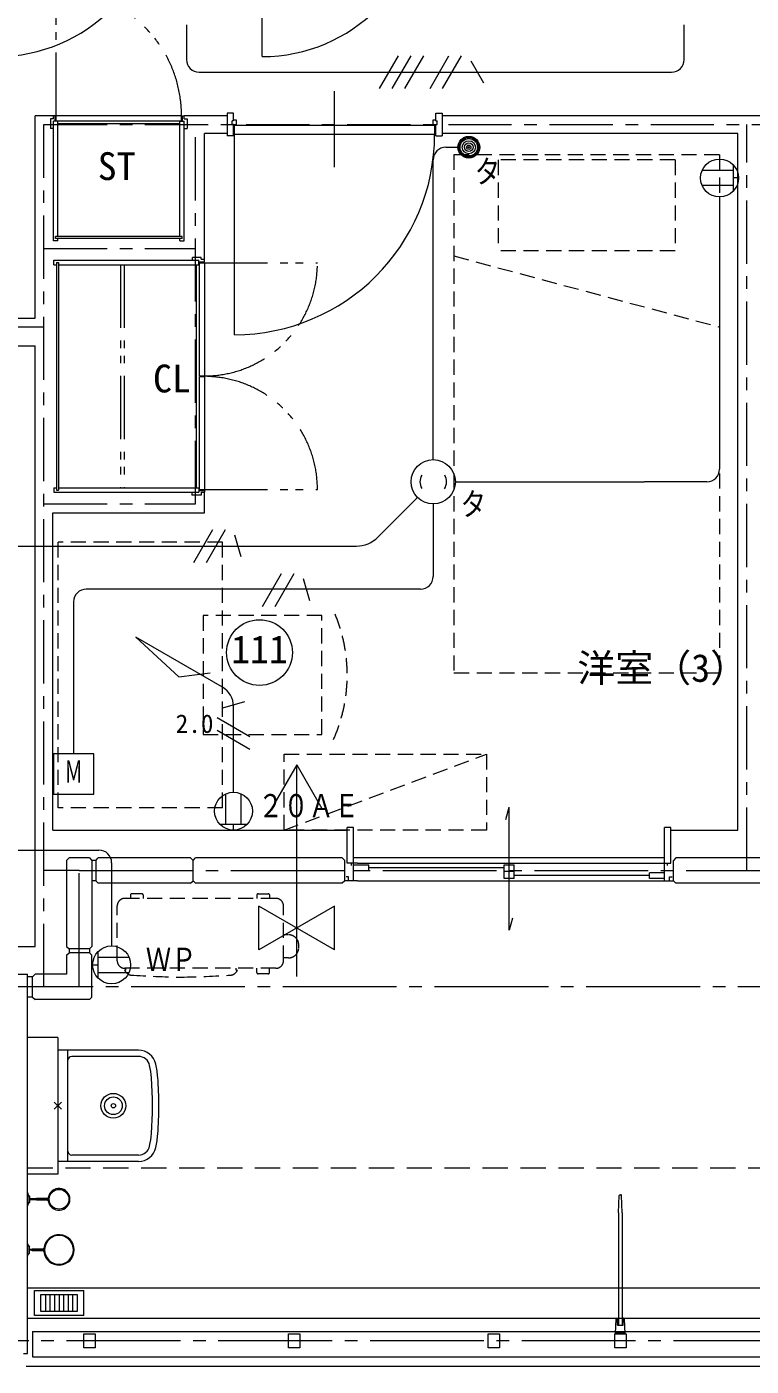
# Model space of a CAD drawing. Units: millimetres at full size, sheet at 1:50. Extents: x -15705 to 14525, y -10775 to 5709.
# Drawn here: x -3831 to -966, y -3021 to 2276 of the extents above; entities that cross this region are included whole.
import ezdxf
from ezdxf.enums import TextEntityAlignment as Align

# ---------------------------------------------------------------- set-up
doc = ezdxf.new("R2010")
doc.units = ezdxf.units.MM
doc.header["$LTSCALE"] = 50
for name, pattern in [('CHAIN1', [8, 5, -1, 1, -1]), ('CHAIN2', [12, 9, -1, 1, -1]), ('DASHED1', [1.8, 1.2, -0.6]), ('DASHED2', [3, 2, -1]), ('DOUBLE_CHAIN1', [8.8, 5, -1, 0.6, -0.6, 0.6, -1])]:
    doc.linetypes.add(name, pattern=pattern)
for name, color, linetype, lineweight in [('0-3_建築', 1, 'Continuous', 9), ('0-7_部材', 5, 'Continuous', 18), ('7-0_天井割付', 7, 'CHAIN2', 9), ('7-1_壁断面線', 7, 'CHAIN1', 9), ('7-2_張出基準', 7, 'Continuous', 9), ('7-3_点検口', 7, 'Continuous', 9), ('7-4_ｸﾞA名称', 7, 'Continuous', 9), ('7-5_ｸﾞB名称', 7, 'Continuous', 9), ('7-7_補助線', 7, 'DASHED1', 9), ('7-8_敷地', 7, 'Continuous', 9), ('7-9_表示線', 7, 'Continuous', 9), ('7-A_排水･ﾀﾞｸ', 7, 'Continuous', 9), ('7-B_ハッチング', 7, 'DASHED2', 9), ('7-C_電気設備', 7, 'Continuous', 9), ('7-D_記号', 7, 'Continuous', 9), ('7-E_文字', 7, 'Continuous', 9)]:
    doc.layers.add(name, color=color, linetype=linetype, lineweight=lineweight)
doc.styles.add('ＭＳ ゴシック', font='')
doc.styles.get('ＭＳ ゴシック').set_extended_font_data('MS Gothic')

msp = doc.modelspace()

# ---------------------------------------------------------------- linework, layer by layer
at = {"layer": '0-3_建築'}
for p, q in [((-3198.99, 2283.9), (-3198.99, 2145.96)), ((-1230.65, 2145.96), (-1230.65, 2283.9)), ((-2435.92, 2031.01), (-2360.92, 2160.91)), ((-2385.92, 2031.01), (-2310.92, 2160.91)), ((-2335.92, 2031.01), (-2260.92, 2160.91)), ((-2235.92, 2031.01), (-2160.92, 2160.91)), ((-2185.92, 2031.01), (-2110.92, 2160.91)), ((-2023.42, 2052.66), (-2073.42, 2139.26)), ((-3148.99, 2095.96), (-1280.65, 2095.96)), ((-2223.15, 563.9), (-2223.15, 1749.32)), ((-2173.15, 1799.32), (-2121.21, 1799.32)), ((-1090.78, 1602.79), (-1090.78, 526.4)), ((-2135.65, 476.4), (-1387.72, 476.4)), ((-1140.78, 476.4), (-1387.72, 476.4)), ((-2441.95, 257.6), (-2285.03, 414.52)), ((-2223.15, 388.9), (-2223.15, 102.09)), ((-3169.85, 157.3), (-3094.85, 287.2)), ((-3119.85, 157.3), (-3044.85, 287.2)), ((-2982.35, 178.95), (-3007.35, 265.55)), ((-3910.65, 222.25), (-2527.3, 222.25)), ((-2898.23, -16.18), (-2823.23, 113.72)), ((-2848.23, -16.18), (-2773.23, 113.72)), ((-2710.73, 5.47), (-2735.73, 92.07)), ((-3645.3, 2.09), (-3645.3, -599.27)), ((-2273.15, 52.09), (-3595.3, 52.09)), ((-2969.86, -394.21), (-3056.46, -419.21)), ((-3013.16, -751.1), (-3013.16, -411.31)), ((-2948.21, -531.71), (-3078.11, -456.71)), ((-2948.21, -581.71), (-3078.11, -506.71)), ((-4804.08, -980.27), (-3545.18, -980.27)), ((-3495.18, -1030.27), (-3495.18, -1358.97))]:
    msp.add_line(p, q, dxfattribs=at)
at = {"layer": '0-3_建築', "color": 5, "lineweight": 18}
for p, q in [((-1037.37, 1707.79), (-1159.52, 1707.79)), ((-1037.37, 1730.44), (-1037.37, 1625.13)), ((-1037.37, 1647.79), (-1159.52, 1647.79)), ((-1015.78, 1677.79), (-1037.37, 1677.79))]:
    msp.add_line(p, q, dxfattribs=at)
at = {"layer": '0-3_建築'}
msp.add_lwpolyline([(-3056.47, -336.31), (-3399.04, -138.52), (-3229.18, -294.33), (-3105.08, -279.37)], dxfattribs=at)
at = {"layer": '0-3_建築', "color": 5, "lineweight": 18}
msp.add_circle((-1090.78, 1677.79), 75, dxfattribs=at)
at = {"layer": '0-3_建築', "color": 3, "lineweight": 18}
msp.add_circle((-2910.27, -198.96), 130, dxfattribs=at)
at = {"layer": '0-3_建築'}
for centre, radius, start, end in [((-3148.99, 2145.96), 50, 180, 270), ((-1280.65, 2145.96), 50, 270, 0), ((-2173.15, 1749.32), 50, 90, 180), ((-1140.78, 526.4), 50, 270, 0), ((-2527.3, 342.96), 120.71, 270, 315), ((-2273.15, 102.09), 50, 270, 0), ((-3595.3, 2.09), 50, 90, 180), ((-3099.77, -411.31), 86.6, 0, 60), ((-3545.18, -1030.27), 50, 0, 90)]:
    msp.add_arc(centre, radius, start, end, dxfattribs=at)
at = {"layer": '0-7_部材'}
for p, q in [((-3043.16, -879.51), (-3043.16, -757.36)), ((-2983.16, -879.51), (-2983.16, -757.36)), ((-2960.51, -879.51), (-3065.82, -879.51)), ((-3013.16, -901.1), (-3013.16, -879.51)), ((-3548.59, -1486.62), (-3548.59, -1381.31)), ((-3548.59, -1403.97), (-3426.45, -1403.97)), ((-3570.18, -1433.97), (-3548.59, -1433.97)), ((-3548.59, -1463.97), (-3426.45, -1463.97))]:
    msp.add_line(p, q, dxfattribs=at)
msp.add_lwpolyline([(-3565.3, -599.27), (-3725.3, -599.27), (-3725.3, -759.27), (-3565.3, -759.27)], close=True, dxfattribs=at)
for centre, radius in [((-2082.51, 1799.32), 43), ((-2082.51, 1799.32), 38.7), ((-2082.51, 1799.32), 34.4), ((-2082.51, 1799.32), 25.8), ((-2082.51, 1799.32), 17.2), ((-2082.51, 1799.32), 8.6), ((-2082.51, 1799.32), 2.87), ((-2223.15, 476.4), 87.5), ((-3013.16, -826.1), 75), ((-3495.18, -1433.97), 75)]:
    msp.add_circle(centre, radius, dxfattribs=at)
for start, end in [(149.99973, 210.00027), (328.05345, 30.00027)]:
    msp.add_arc((-2223.15, 476.4), 52.45, start, end, dxfattribs=at)
at = {"layer": '7-0_天井割付'}
for p, q in [((9632.07, -1521.1), (-8167.18, -1521.1)), ((3976.85, -2921.1), (-3893.15, -2921.1))]:
    msp.add_line(p, q, dxfattribs=at)
msp.add_lwpolyline([(-3623.15, -1521.1), (-3623.15, -1061.1), (3976.85, -1061.1)], dxfattribs=at)
at = {"layer": '7-1_壁断面線'}
for p, q in [((-3763.15, -1521.1), (-3763.15, 1888.9)), ((-3763.15, 1888.9), (4296.85, 1888.9)), ((-983.15, -1061.1), (-983.15, 1888.9)), ((-3763.15, 1398.9), (-3163.15, 1398.9)), ((-7493.15, 1088.9), (-3763.15, 1088.9)), ((-3623.15, -1061.1), (-3763.15, -1061.1))]:
    msp.add_line(p, q, dxfattribs=at)
msp.add_lwpolyline([(-3763.15, 388.9), (-3163.15, 388.9), (-3163.15, 1888.9)], dxfattribs=at)
at = {"layer": '7-2_張出基準'}
for p, q in [((-3673.15, -1021.1), (-3663.15, -1011.1)), ((-3673.15, -1021.1), (-3673.15, -1361.1)), ((-3583.15, -1011.1), (-3663.15, -1011.1)), ((-3583.15, -1011.1), (-3573.15, -1021.1)), ((-3573.15, -1021.1), (-3573.15, -1361.1)), ((-3558.15, -1021.1), (-3573.15, -1021.1)), ((-3558.15, -1021.1), (-3548.15, -1011.1)), ((-3558.15, -1021.1), (-3558.15, -1101.1)), ((-3183.2, -1011.1), (-3548.15, -1011.1)), ((-3173.17, -1021.13), (-3183.2, -1011.1)), ((-3173.17, -1021.13), (-3163.14, -1011.1)), ((-3173.17, -1101.13), (-3173.17, -1021.1)), ((-2583.17, -1011.1), (-3163.14, -1011.1)), ((-2583.17, -1011.1), (-2573.17, -1021.1)), ((-2573.17, -1101.1), (-2573.17, -1021.1)), ((-1263.16, -1011.1), (-1273.16, -1021.1)), ((-1273.16, -1101.1), (-1273.16, -1021.1)), ((-883.19, -1011.1), (-1263.16, -1011.1)), ((-3558.15, -1101.1), (-3573.15, -1101.1)), ((-3548.15, -1111.1), (-3558.15, -1101.1)), ((-3183.14, -1111.1), (-3548.15, -1111.1)), ((-3183.14, -1111.1), (-3173.17, -1101.13)), ((-3163.2, -1111.1), (-3173.17, -1101.13)), ((-2583.17, -1111.1), (-3163.2, -1111.1)), ((-2573.17, -1101.1), (-2583.17, -1111.1)), ((-1273.16, -1101.1), (-1263.16, -1111.1)), ((-883.13, -1111.1), (-1263.16, -1111.1)), ((-3673.15, -1361.1), (-3663.15, -1371.1)), ((-3583.15, -1371.1), (-3663.15, -1371.1)), ((-3663.15, -1371.1), (-3663.15, -1386.1)), ((-3583.15, -1371.1), (-3573.15, -1361.1)), ((-3583.15, -1371.1), (-3583.15, -1386.1)), ((-3673.15, -1396.1), (-3663.15, -1386.1)), ((-3673.15, -1396.1), (-3673.15, -1471.1)), ((-3583.15, -1386.1), (-3663.15, -1386.1)), ((-3583.15, -1386.1), (-3573.15, -1396.1)), ((-3573.15, -1561.1), (-3573.15, -1396.1)), ((-5058.15, -1471.1), (-3828.15, -1471.1)), ((-3808.15, -1481.1), (-3828.15, -1481.1)), ((-3798.15, -1471.1), (-3808.15, -1481.1)), ((-3808.15, -1561.1), (-3808.15, -1481.1)), ((-3673.15, -1471.1), (-3798.15, -1471.1)), ((-3808.15, -1561.1), (-3828.15, -1561.1)), ((-3808.15, -1561.1), (-3798.15, -1571.1))]:
    msp.add_line(p, q, dxfattribs=at)
msp.add_lwpolyline([(-3573.15, -1561.1), (-3583.15, -1571.1), (-3798.15, -1571.1)], dxfattribs=at)
at = {"layer": '7-3_点検口'}
for p, q in [((-1936.11, -858.59), (-1923.16, -810.3)), ((-1923.16, -1297), (-1923.16, -810.3)), ((-2538.16, -891.1), (-2563.16, -891.1)), ((-2563.16, -1031.21), (-2563.16, -891.1)), ((-2538.16, -1101.21), (-2538.16, -891.1)), ((-1308.16, -1101.21), (-1308.16, -891.1)), ((-2523.16, -1031.21), (-2563.16, -1031.21)), ((-2548.17, -1031.21), (-2548.17, -1041.2)), ((-1308.16, -1011.21), (-2538.16, -1011.21)), ((-2538.16, -1038.11), (-2478.16, -1038.11)), ((-2523.16, -1031.21), (-1323.16, -1031.21)), ((-2478.16, -1049.31), (-1943.16, -1049.31)), ((-1903.16, -1091.91), (-1903.16, -1038.11)), ((-1298.16, -1031.21), (-1298.16, -1041.2)), ((-2558.16, -1101.21), (-2573.17, -1101.21)), ((-2558.16, -1086.2), (-2568.17, -1086.2)), ((-2558.16, -1101.21), (-2558.16, -1086.2)), ((-2523.16, -1101.21), (-2558.16, -1101.21)), ((-2523.16, -1101.21), (-1323.16, -1101.21)), ((-1903.16, -1065.01), (-1943.16, -1065.01)), ((-1368.16, -1080.71), (-1903.16, -1080.71)), ((-1308.16, -1069.51), (-1368.16, -1069.51)), ((-1323.16, -1101.21), (-1288.17, -1101.21)), ((-1288.17, -1086.2), (-1278.16, -1086.2)), ((-1288.17, -1101.21), (-1288.17, -1086.2)), ((-1288.17, -1101.21), (-1273.16, -1101.21)), ((-1910.22, -1248.7), (-1923.16, -1297))]:
    msp.add_line(p, q, dxfattribs=at)
for points in [[(-1323.16, -1031.21), (-1283.16, -1031.21), (-1283.16, -891.1), (-1308.16, -891.1)], [(-2538.16, -1060.51), (-2478.16, -1060.51), (-2478.16, -1038.11)], [(-1903.16, -1091.91), (-1943.16, -1091.91), (-1943.16, -1038.11), (-1903.16, -1038.11)], [(-1308.16, -1091.91), (-1368.16, -1091.91), (-1368.16, -1069.51)]]:
    msp.add_lwpolyline(points, dxfattribs=at)
at = {"layer": '7-4_ｸﾞA名称'}
for p, q in [((-3798.15, 1123.9), (-3798.15, 1923.9)), ((-3725.65, 1923.9), (-3798.15, 1923.9)), ((-3038.15, 1923.9), (-3207.65, 1923.9)), ((791.85, 1923.9), (-2188.15, 1923.9)), ((-3038.15, 1853.9), (-3128.15, 1853.9)), ((-3128.15, 1356.9), (-3128.15, 1853.9)), ((-1018.15, 1853.9), (-2188.15, 1853.9)), ((-1018.15, -901.1), (-1018.15, 1853.9)), ((-3888.15, 1123.9), (-3798.15, 1123.9)), ((-3888.15, 1013.93), (-3798.15, 1013.93)), ((-3798.15, -1361.1), (-3798.15, 1013.93)), ((-3128.15, 353.9), (-3128.15, 434.9)), ((-3728.15, 353.9), (-3128.15, 353.9)), ((-3728.15, -901.1), (-3728.15, 353.9)), ((-3728.15, -901.1), (-2563.16, -901.1)), ((-1283.16, -901.1), (-1018.15, -901.1)), ((-5683.16, -1361.1), (-3798.15, -1361.1)), ((-3828.15, -2971.1), (-3828.15, -1471.1)), ((-3843.15, -2971.1), (-3828.15, -2971.1))]:
    msp.add_line(p, q, dxfattribs=at)
at = {"layer": '7-5_ｸﾞB名称'}
for p, q in [((-2899.65, 2157.9), (-2899.65, 2835.9)), ((-2613.15, 1720.9), (-2613.15, 2020.9)), ((-3013.15, 1904.39), (-3013.15, 1933.9)), ((-2213.15, 1904.39), (-2213.15, 1933.9)), ((-2213.15, 1933.9), (-2188.15, 1933.9)), ((-2188.15, 1933.9), (-2188.15, 1843.9)), ((-3018.17, 1889.37), (-3018.17, 1904.39)), ((-3013.15, 1904.39), (-3018.17, 1904.39)), ((-3013.15, 1889.37), (-3018.17, 1889.37)), ((-3013.15, 1843.9), (-3013.15, 1889.37)), ((-3001.16, 1887.9), (-3013.15, 1887.9)), ((-3009.65, 1057.9), (-3009.65, 1885.9)), ((-2217.65, 1885.9), (-3009.65, 1885.9)), ((-2225.15, 1905.9), (-2225.15, 1887.9)), ((-2213.15, 1905.9), (-2225.15, 1905.9)), ((-2213.15, 1887.9), (-2225.15, 1887.9)), ((-2217.65, 1885.9), (-2217.65, 1849.9)), ((-2213.15, 1904.39), (-2208.14, 1904.39)), ((-2213.15, 1843.9), (-2213.15, 1889.37)), ((-2213.15, 1889.37), (-2208.14, 1889.37)), ((-2208.14, 1889.37), (-2208.14, 1904.39)), ((-3013.15, 1843.9), (-3038.15, 1843.9)), ((-2217.65, 1849.9), (-3009.65, 1849.9)), ((-2213.15, 1843.9), (-2188.15, 1843.9))]:
    msp.add_line(p, q, dxfattribs=at)
for points in [[(-3013.15, 1933.9), (-3038.15, 1933.9), (-3038.15, 1843.9)], [(-3001.16, 1887.9), (-3001.16, 1905.9), (-3013.15, 1905.9)]]:
    msp.add_lwpolyline(points, dxfattribs=at)
for centre, radius, start, end in [((-3949.65, 2799.89), 642, 270.00053, 0.00041), ((-2899.65, 2799.9), 642, 270, 0), ((-3009.65, 1849.9), 792, 270, 360)]:
    msp.add_arc(centre, radius, start, end, dxfattribs=at)
at = {"layer": '7-7_補助線'}
for p, q in [((-2141.43, 1769.47), (-2141.43, -280.53)), ((-1091.43, 1769.47), (-2141.43, 1769.47)), ((-1266.43, 1749.48), (-1266.43, 1389.48)), ((-1091.43, 1769.47), (-1091.43, -280.53)), ((-1266.43, 1389.48), (-1966.43, 1389.48)), ((-2141.43, 1369.48), (-1091.43, 1088.13)), ((-3056.6, 237.43), (-3706.6, 237.43)), ((-3706.6, -812.57), (-3706.6, 237.43)), ((-3056.6, -812.57), (-3056.6, 237.43)), ((-3133.35, -52.57), (-3133.35, -522.57)), ((-2663.35, -52.57), (-3133.35, -52.57)), ((-2663.35, -522.57), (-2663.35, -52.57)), ((-1091.43, -280.53), (-2141.43, -280.53)), ((-3133.35, -522.57), (-2663.35, -522.57)), ((-3056.6, -812.57), (-3706.6, -812.57))]:
    msp.add_line(p, q, dxfattribs=at)
msp.add_lwpolyline([(-1266.43, 1749.48), (-1966.43, 1749.48), (-1966.43, 1389.48)], dxfattribs=at)
msp.add_arc((-3190.6, -287.57), 627.25, 335.9769, 24.02299, dxfattribs=at)
at = {"layer": '7-8_敷地', "linetype": 'DASHED1'}
for p, q in [((-2813.16, -601.1), (-2013.16, -601.1)), ((-2813.16, -901.1), (-2813.16, -601.1)), ((-3420.65, -1157.64), (-3420.65, -1171.1)), ((-3375.65, -1152.64), (-3415.65, -1152.64)), ((-3370.65, -1157.64), (-3370.65, -1171.1)), ((-2920.65, -1157.64), (-2920.65, -1171.1)), ((-2915.65, -1152.64), (-2875.65, -1152.64)), ((-2870.65, -1157.64), (-2870.65, -1171.1)), ((-3473.15, -1417.44), (-3473.15, -1201.1)), ((-2845.15, -1171.1), (-3443.15, -1171.1)), ((-2815.15, -1417.44), (-2815.15, -1201.1)), ((-2795.16, -1315.14), (-2815.15, -1315.14)), ((-2755.16, -1366.15), (-2755.16, -1355.14)), ((-2795.16, -1406.15), (-2815.15, -1406.15)), ((-3438.65, -1454.83), (-3443.65, -1454.83)), ((-2845.15, -1447.44), (-3443.15, -1447.44)), ((-3438.65, -1454.83), (-3438.65, -1447.44)), ((-3002.65, -1454.83), (-3002.65, -1447.44)), ((-3002.65, -1454.83), (-2997.65, -1454.83)), ((-2920.65, -1464.64), (-2920.65, -1447.44)), ((-2875.65, -1469.64), (-2915.65, -1469.64)), ((-2870.65, -1464.64), (-2870.65, -1447.44))]:
    msp.add_line(p, q, dxfattribs=at)
at = {"layer": '7-8_敷地'}
for p, q in [((-3708.16, -1721.1), (-3828.15, -1721.1)), ((-3708.16, -1721.1), (-3708.16, -2261.11)), ((-3388.87, -1771.11), (-3708.16, -1771.11)), ((-3670.15, -1771.11), (-3670.15, -2211.11)), ((-3388.87, -1796.11), (-3652.97, -1796.11)), ((-3694.01, -1976.96), (-3722.3, -2005.25)), ((-3722.3, -1976.96), (-3694.01, -2005.25)), ((-3388.87, -2211.11), (-3708.16, -2211.11)), ((-3388.87, -2186.11), (-3652.97, -2186.11)), ((-3708.16, -2261.11), (-3828.15, -2261.11))]:
    msp.add_line(p, q, dxfattribs=at)
at = {"layer": '7-8_敷地', "linetype": 'DASHED1'}
for points in [[(-2813.16, -901.1), (-2013.16, -601.1), (-2013.16, -901.1)], [(-3560.65, -2893.6), (-3560.65, -2948.6), (-3605.65, -2948.6), (-3605.65, -2893.6)], [(-2750.65, -2893.6), (-2750.65, -2948.6), (-2795.65, -2948.6), (-2795.65, -2893.6)], [(-1960.65, -2893.6), (-1960.65, -2948.6), (-2005.65, -2948.6), (-2005.65, -2893.6)], [(-1460.65, -2948.6), (-1505.65, -2948.6), (-1505.65, -2893.6), (-1460.65, -2893.6)]]:
    msp.add_lwpolyline(points, close=True, dxfattribs=at)
at = {"layer": '7-8_敷地'}
for radius in [49, 35, 8.5]:
    msp.add_circle((-3488.15, -1991.11), radius, dxfattribs=at)
at = {"layer": '7-8_敷地', "linetype": 'DASHED1'}
for centre, radius, start, end in [((-3415.65, -1157.64), 5, 90, 180), ((-3375.65, -1157.64), 5, 0, 90), ((-2915.65, -1157.64), 5, 90, 180), ((-2875.65, -1157.64), 5, 0, 90), ((-3443.15, -1201.1), 30, 90, 180), ((-2845.15, -1201.1), 30, 0, 90), ((-2795.16, -1355.14), 40, 0, 90), ((-2795.16, -1366.15), 40, 270, 0), ((-3443.15, -1417.44), 30, 180, 270), ((-2845.15, -1417.44), 30, 270, 0), ((-3412.57, -1441.05), 33.99, 203.92154, 257.17011), ((-3175.22, 2079.46), 3562.09, 266.05768, 269.2693), ((-3266.07, 2079.46), 3562.09, 270.7307, 273.94232), ((-3028.72, -1441.05), 33.99, 282.82989, 336.07846), ((-2915.65, -1464.64), 5, 180, 270), ((-2875.65, -1464.64), 5, 270, 0)]:
    msp.add_arc(centre, radius, start, end, dxfattribs=at)
at = {"layer": '7-8_敷地'}
for centre, radius, start, end in [((-3652.97, -1811.1), 15, 90, 180), ((-3388.87, -1841.11), 70, 12.24352, 90), ((-3388.87, -1841.11), 45, 12.24352, 90), ((-3711.36, -1911.09), 375, 4.5896, 12.24352), ((-3711.36, -1911.09), 400, 4.5896, 12.24352), ((-4708.16, -1991.11), 1375, 355.41042, 4.5896), ((-4708.16, -1991.11), 1400, 355.41042, 4.5896), ((-3711.36, -2071.13), 375, 347.7565, 355.41042), ((-3711.36, -2071.13), 400, 347.7565, 355.41042), ((-3652.97, -2171.11), 15, 180, 270), ((-3388.87, -2141.11), 45, 270, 347.7565), ((-3388.87, -2141.11), 70, 270, 347.7565)]:
    msp.add_arc(centre, radius, start, end, dxfattribs=at)
at = {"layer": '7-9_表示線'}
for p, q in [((-3828.15, -2711.1), (3911.85, -2711.1)), ((-3828.15, -2831.1), (3911.85, -2831.1)), ((-3833.15, -3021.1), (3916.85, -3021.1))]:
    msp.add_line(p, q, dxfattribs=at)
at = {"layer": '7-A_排水･ﾀﾞｸ'}
for p, q in [((-1490.65, -2414.4), (-1487.74, -2345.75)), ((-1485.92, -2343.85), (-1483.15, -2343.6)), ((-1480.46, -2343.74), (-1483.15, -2343.6)), ((-1475.65, -2414.4), (-1478.57, -2345.66)), ((-1490.65, -2414.4), (-1490.65, -2859.1)), ((-1475.65, -2414.4), (-1475.65, -2859.1)), ((-1501.89, -2893.6), (-1499.81, -2834)), ((-1496.81, -2831.1), (-1496.06, -2831.1)), ((-1494.15, -2858.14), (-1495.06, -2832.07)), ((-1494.13, -2844.1), (-1490.65, -2844.1)), ((-1494.03, -2834.1), (-1490.65, -2834.1)), ((-1493.15, -2859.1), (-1473.15, -2859.1)), ((-1472.28, -2834.1), (-1475.65, -2834.1)), ((-1472.18, -2844.1), (-1475.65, -2844.1)), ((-1472.15, -2858.14), (-1471.24, -2832.07)), ((-1469.49, -2831.1), (-1470.24, -2831.1)), ((-1464.42, -2893.6), (-1466.5, -2834)), ((-3808.15, -2883.6), (3891.85, -2883.6)), ((-3808.15, -2883.6), (-3808.15, -2983.6)), ((-1499.98, -2889.1), (-1466.33, -2889.1)), ((-3808.15, -2983.6), (3891.85, -2983.6))]:
    msp.add_line(p, q, dxfattribs=at)
for centre, radius, start, end in [((-1485.75, -2345.84), 2, 95, 177.57366), ((-1480.56, -2345.74), 2, 2.42634, 87), ((-1496.81, -2834.1), 3, 90, 178), ((-1496.06, -2832.1), 1, 2, 90), ((-1494.13, -2845.1), 1, 90, 177), ((-1494.03, -2833.1), 1, 182, 270), ((-1493.15, -2858.1), 1, 182, 270), ((-1473.15, -2858.1), 1, 270, 358), ((-1472.28, -2833.1), 1, 270, 358), ((-1472.18, -2845.1), 1, 3, 90), ((-1470.24, -2832.1), 1, 90, 178), ((-1469.49, -2834.1), 3, 2, 90), ((-1499.8, -2891.1), 2, 90, 178), ((-1466.5, -2891.1), 2, 2, 90)]:
    msp.add_arc(centre, radius, start, end, dxfattribs=at)
at = {"layer": '7-B_ハッチング'}
msp.add_line((-3828.15, -2236.1), (3911.85, -2236.1), dxfattribs=at)
at = {"layer": '7-C_電気設備'}
for p, q in [((-3828.15, -2336.11), (-3826.67, -2336.11)), ((-3826.67, -2336.11), (-3826.67, -2386.11)), ((-3820.17, -2348.58), (-3826.67, -2341.1)), ((-3826.67, -2381.11), (-3820.17, -2373.6)), ((-3820.17, -2348.58), (-3820.17, -2373.6)), ((-3742.13, -2359.59), (-3820.17, -2359.59)), ((-3742.13, -2362.58), (-3820.17, -2362.58)), ((-3748.69, -2357.61), (-3792.04, -2357.61)), ((-3792.04, -2357.61), (-3792.04, -2359.59)), ((-3792.04, -2362.6), (-3792.04, -2364.58)), ((-3748.69, -2364.58), (-3792.04, -2364.58)), ((-3828.15, -2386.11), (-3826.67, -2386.11)), ((-3828.15, -2536.11), (-3826.66, -2536.11)), ((-3826.66, -2586.1), (-3826.66, -2536.11)), ((-3826.66, -2541.1), (-3820.16, -2548.61)), ((-3828.15, -2586.1), (-3826.66, -2586.1)), ((-3820.16, -2573.63), (-3826.66, -2581.12)), ((-3820.16, -2573.63), (-3820.16, -2548.61)), ((-3760.13, -2559.63), (-3820.16, -2559.63)), ((-3760.13, -2562.62), (-3820.16, -2562.62)), ((-3765.81, -2557.64), (-3809.16, -2557.64)), ((-3809.16, -2559.61), (-3809.16, -2557.64)), ((-3809.16, -2564.61), (-3809.16, -2562.63)), ((-3765.81, -2564.61), (-3809.16, -2564.61)), ((-3800.66, -2721.1), (-3605.65, -2721.08)), ((-3774.66, -2737.63), (-3631.65, -2737.63)), ((-3774.66, -2804.59), (-3774.66, -2737.63)), ((-3756.78, -2737.63), (-3756.78, -2804.59)), ((-3738.91, -2737.63), (-3738.91, -2804.59)), ((-3721.03, -2737.63), (-3721.03, -2804.59)), ((-3703.15, -2737.63), (-3703.15, -2804.59)), ((-3685.28, -2737.63), (-3685.28, -2804.59)), ((-3667.4, -2737.63), (-3667.4, -2804.59)), ((-3649.53, -2737.63), (-3649.53, -2804.59)), ((-3631.65, -2737.63), (-3631.65, -2804.59)), ((-3605.65, -2821.11), (-3605.65, -2721.09)), ((-3631.65, -2804.59), (-3774.66, -2804.59))]:
    msp.add_line(p, q, dxfattribs=at)
msp.add_lwpolyline([(-3605.65, -2821.11), (-3800.66, -2821.11), (-3800.66, -2721.1)], dxfattribs=at)
msp.add_circle((-3703.16, -2361.11), 39, dxfattribs=at)
for centre, radius, start, end in [((-3703.16, -2361.11), 43, 188.27463, 171.72539), ((-3748.69, -2354.61), 3, 270, 353.88315), ((-3748.69, -2367.6), 3, 6.11685, 90), ((-3703.15, -2561.11), 60, 359.99998, 173.98212), ((-3703.15, -2561.11), 57, 359.99998, 180), ((-3765.81, -2554.61), 3, 270, 353.88315), ((-3765.81, -2567.61), 3, 6.11685, 90), ((-3703.15, -2561.11), 60, 186.01787, 359.99998), ((-3703.15, -2561.11), 57, 180, 359.99998)]:
    msp.add_arc(centre, radius, start, end, dxfattribs=at)
at = {"layer": '7-D_記号'}
for p, q in [((-2763.16, -642.75), (-2863.17, -815.96)), ((-2763.16, -642.75), (-2663.16, -815.96)), ((-2763.16, -1479.46), (-2763.16, -642.75)), ((-2913.15, -1374.4), (-2913.15, -1201.19)), ((-2613.12, -1201.19), (-2913.15, -1374.4)), ((-2613.12, -1374.4), (-2913.15, -1201.19)), ((-2613.12, -1374.4), (-2613.12, -1201.19))]:
    msp.add_line(p, q, dxfattribs=at)
at = {"layer": '7-E_文字', "linetype": 'DOUBLE_CHAIN1'}
for p, q in [((-3714.65, 1923.9), (-3714.65, 2419.9)), ((-3460.15, 1334.9), (-3460.15, 452.9)), ((-3445.15, 1334.9), (-3445.15, 452.9)), ((-3128.15, 1341.9), (-2681.15, 1341.9)), ((-3128.15, 445.9), (-2681.15, 445.9))]:
    msp.add_line(p, q, dxfattribs=at)
at = {"layer": '7-E_文字'}
for p, q in [((-3736.65, 1911.4), (-3736.65, 1873.9)), ((-3725.65, 1911.4), (-3736.65, 1911.4)), ((-3718.65, 1923.9), (-3725.65, 1923.9)), ((-3725.65, 1911.4), (-3725.65, 1923.9)), ((-3718.65, 1901.9), (-3718.65, 1923.9)), ((-3714.65, 1903.9), (-3714.65, 1923.9)), ((-3214.65, 1901.9), (-3214.65, 1923.9)), ((-3214.65, 1923.9), (-3207.65, 1923.9)), ((-3207.65, 1911.4), (-3207.65, 1923.9)), ((-3207.65, 1911.4), (-3196.65, 1911.4)), ((-3196.65, 1911.4), (-3196.65, 1873.9)), ((-3725.65, 1873.9), (-3736.65, 1873.9)), ((-3707.65, 1901.9), (-3725.65, 1901.9)), ((-3725.65, 1428.9), (-3725.65, 1901.9)), ((-3714.65, 1903.9), (-3218.65, 1903.9)), ((-3707.65, 1446.9), (-3707.65, 1901.9)), ((-3225.65, 1891.9), (-3707.65, 1891.9)), ((-3225.65, 1901.9), (-3207.65, 1901.9)), ((-3225.65, 1446.9), (-3225.65, 1901.9)), ((-3207.65, 1428.9), (-3207.65, 1901.9)), ((-3207.65, 1873.9), (-3196.65, 1873.9)), ((-3716.65, 1438.9), (-3716.65, 1446.9)), ((-3216.65, 1446.9), (-3716.65, 1446.9)), ((-3216.65, 1438.9), (-3716.65, 1438.9)), ((-3707.65, 1428.9), (-3707.65, 1438.9)), ((-3225.65, 1428.9), (-3225.65, 1438.9)), ((-3216.65, 1438.9), (-3216.65, 1446.9)), ((-3225.65, 1428.9), (-3207.65, 1428.9)), ((-3723.15, 1352.9), (-3150.15, 1352.9)), ((-3723.15, 1334.9), (-3723.15, 1352.9)), ((-3723.15, 1334.9), (-3713.15, 1334.9)), ((-3713.15, 1343.9), (-3705.15, 1343.9)), ((-3713.15, 1343.9), (-3713.15, 443.9)), ((-3705.15, 1343.9), (-3705.15, 443.9)), ((-3705.15, 1334.9), (-3150.15, 1334.9)), ((-3140.65, 1363.9), (-3175.65, 1363.9)), ((-3175.65, 1352.9), (-3175.65, 1363.9)), ((-3160.15, 1334.9), (-3160.15, 452.9)), ((-3150.15, 1334.9), (-3150.15, 1352.9)), ((-3150.15, 1345.9), (-3128.15, 1345.9)), ((-3148.15, 1341.9), (-3128.15, 1341.9)), ((-3148.15, 894.9), (-3148.15, 1341.9)), ((-3140.65, 1356.9), (-3140.65, 1363.9)), ((-3140.65, 1356.9), (-3128.15, 1356.9)), ((-3128.15, 1345.9), (-3128.15, 1356.9)), ((-3128.15, 1341.9), (-3128.15, 894.9)), ((-3148.15, 894.9), (-3128.15, 894.9)), ((-3148.15, 892.9), (-3128.15, 892.9)), ((-3148.15, 445.9), (-3148.15, 892.9)), ((-3128.15, 892.9), (-3128.15, 445.9)), ((-3723.15, 452.9), (-3723.15, 434.9)), ((-3723.15, 452.9), (-3713.15, 452.9)), ((-3723.15, 434.9), (-3150.15, 434.9)), ((-3713.15, 443.9), (-3705.15, 443.9)), ((-3705.15, 452.9), (-3150.15, 452.9)), ((-3178.15, 434.9), (-3178.15, 423.9)), ((-3150.15, 452.9), (-3150.15, 434.9)), ((-3150.15, 441.9), (-3128.15, 441.9)), ((-3148.15, 445.9), (-3128.15, 445.9)), ((-3140.65, 434.9), (-3128.15, 434.9)), ((-3128.15, 441.9), (-3128.15, 434.9))]:
    msp.add_line(p, q, dxfattribs=at)
for points in [[(-3218.65, 1903.9), (-3218.65, 1923.9), (-3714.65, 1923.9)], [(-3707.65, 1428.9), (-3723.43, 1428.9), (-3725.65, 1428.9)], [(-3140.65, 434.9), (-3140.65, 423.9), (-3178.15, 423.9)]]:
    msp.add_lwpolyline(points, dxfattribs=at)
at = {"layer": '7-E_文字', "linetype": 'DOUBLE_CHAIN1'}
for centre, radius, start, end in [((-3714.65, 1923.9), 496, 0, 90), ((-3128.15, 1341.9), 447, 270, 0), ((-3128.15, 445.9), 447, 0, 90)]:
    msp.add_arc(centre, radius, start, end, dxfattribs=at)

# ---------------------------------------------------------------- texts
at = {"layer": '0-3_建築', "color": 3, "style": 'ＭＳ ゴシック'}
for s, height, p in [('111', 110, (-3022.77, -273.96)), ('2.0', 73.31, (-3241.88, -538.76))]:
    msp.add_text(s, height=height, dxfattribs=at).set_placement(p, align=Align.BOTTOM_LEFT)
at = {"layer": '0-7_部材', "color": 3, "style": 'ＭＳ ゴシック'}
for s, height, width, p in [('タ', 91.64, 0.8, (-2058.55, 1629.91)), ('タ', 91.64, 0.8, (-2114.68, 314.74)), ('Ｍ', 87.98, 0.6, (-3681.3, -739.87)), ('２０ＡＥ', 91.64, 0.8, (-2915.98, -877.63)), ('ＷＰ', 91.64, 0.8, (-3359.84, -1485.06))]:
    msp.add_text(s, height=height, dxfattribs=dict(at, width=width)).set_placement(p, align=Align.BOTTOM_LEFT)
at = {"layer": '7-7_補助線', "style": 'ＭＳ ゴシック'}
for s, p in [('ST', (-3550.1, 1636.6)), ('CL', (-3331.54, 796.84)), ('洋室（3）', (-1653.23, -347.77))]:
    msp.add_text(s, height=110, dxfattribs=at).set_placement(p, align=Align.BOTTOM_LEFT)

doc.saveas('drawing.dxf')
